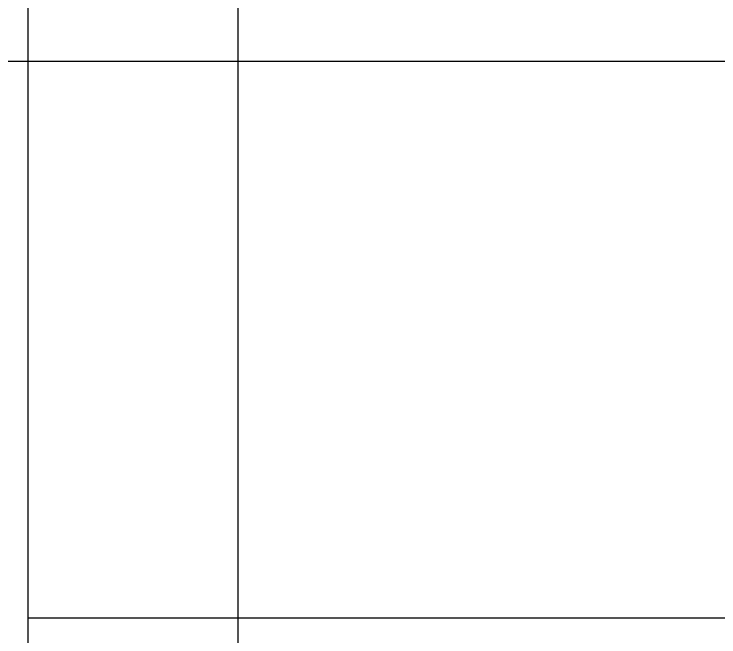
# Model space of a CAD drawing. Header units: millimetres. Extents: x 173236 to 801264, y -94969 to 615039.
# Drawn here: x 636362.8 to 636682.8, y 168301.4 to 168584.2 of the extents above; entities that cross this region are included whole.
import ezdxf

# ---------------------------------------------------------------- set-up
doc = ezdxf.new("R2010")
doc.units = ezdxf.units.MM
doc.header["$MEASUREMENT"] = 0
doc.layers.add('00-Def-points', color=7, linetype='Continuous', plot=False)
for name, color, linetype in [('VOX-A-ANNO-GRID-LINE', 254, 'Continuous'), ('VOX-A-ELEV-1-NEAR', 130, 'Continuous'), ('VOX-A-FURN-LAYOUT', 93, 'Continuous')]:
    doc.layers.add(name, color=color, linetype=linetype)
doc.layers.add('VOX-A-WALL-SECT', color=1, linetype='Continuous', lineweight=30)

# ---------------------------------------------------------------- blocks, each defined once
blk = doc.blocks.new('dd')
at = {"layer": 'VOX-A-ANNO-GRID-LINE', "transparency": 33554610}
for p, q in [((704415.19, 167519.94), (704415.19, 143590.85)), ((725680.44, 156772.57), (697939.52, 156772.57))]:
    blk.add_line(p, q, dxfattribs=at)
blk = doc.blocks.new('FF PLAN')
at = {"layer": 'VOX-A-WALL-SECT'}
blk.add_lwpolyline([(750953.84, 149688.23), (750953.81, 148620.05), (751183.81, 148620.06), (751183.81, 149563.23), (753134.12, 149563.23), (753134.12, 149688.23)], close=True, dxfattribs=at)
blk = doc.blocks.new('1ST FLOOR FURNITURE')
at = {"layer": 'VOX-A-FURN-LAYOUT'}
blk.add_lwpolyline([(638143.95, 169084.85), (638143.95, 168184.85), (637221.2, 168184.85), (637221.2, 169084.85)], close=True, dxfattribs=at)

msp = doc.modelspace()

# ---------------------------------------------------------------- block references
at = {"layer": 'VOX-A-ANNO-GRID-LINE'}
msp.add_blockref('dd', (-67950.85, 11790.02), dxfattribs=at)

# ---------------------------------------------------------------- next in the draw order: block references
at = {"layer": '00-Def-points'}
msp.add_blockref('FF PLAN', (-114814.7, 19646.67), dxfattribs=at)

# ---------------------------------------------------------------- next in the draw order: block references
at = {"layer": 'VOX-A-ELEV-1-NEAR'}
msp.add_blockref('1ST FLOOR FURNITURE', (-852.09, 125.05), dxfattribs=at)

doc.saveas('drawing.dxf')
